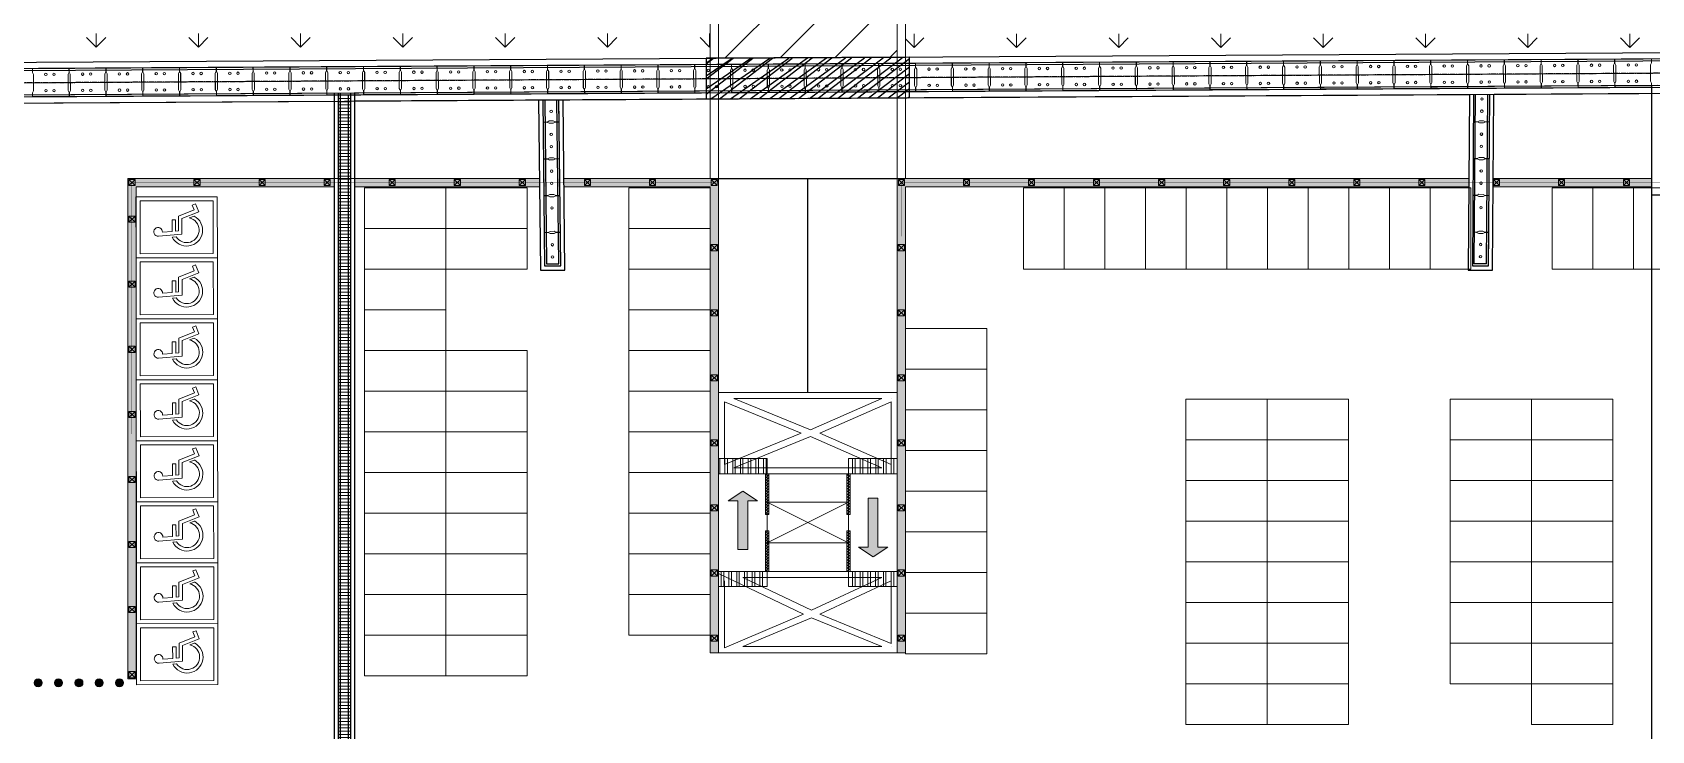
# Model space of a CAD drawing. Header units: millimetres. Extents: x -286774 to 170591, y -126585 to 81607.
# Drawn here: x -30069 to 9750, y 4274 to 21444 of the extents above; entities that cross this region are included whole.
import ezdxf

# ---------------------------------------------------------------- set-up
doc = ezdxf.new("R2010")
doc.units = ezdxf.units.MM
doc.header["$LTSCALE"] = 100
doc.header["$MEASUREMENT"] = 0
doc.linetypes.add('CENTERX2', pattern=[4, 2.5, -0.5, 0.5, -0.5])
doc.linetypes.add('DASHED', pattern=[19.05, 12.7, -6.35])
for name, color, linetype, lineweight in [('1.Fence Wall', 2, 'Continuous', 15), ('3.Curb', 6, 'Continuous', 15), ('4', 4, 'DASHED', 13), ('ARC-PARKING', 2, 'Continuous', 5), ('ARC_HATCH', 8, 'Continuous', 9), ('BOLLARD', 221, 'Continuous', 5), ('Fence', 1, 'Continuous', 9), ('net thay', 7, 'Continuous', 9), ('TAN CANG-profile- REVISE1$0$8', 17, 'Continuous', 0), ('trench cover', 74, 'Continuous', 0), ('UPVC D90', 6, 'Continuous', 30), ('X-FENCE_Suoi Tien Substation_Fence at yards_Elevation$0$$1$XBASE SUOI TIEN$0$A-Hatch', 8, 'Continuous', 5)]:
    doc.layers.add(name, color=color, linetype=linetype, lineweight=lineweight)
doc.layers.add('ARC-PAKING-AR', color=9, linetype='Continuous', lineweight=0, true_color=0x808080)
for name, color, linetype in [('detail', 7, 'Continuous'), ('L1-DRAINAGE-LONG_DITCH', 6, 'Continuous'), ('L1-DRAINAGE-TRANS_PIPE', 230, 'CENTERX2')]:
    doc.layers.add(name, color=color, linetype=linetype)
pattern_1 = [(45, (14.01851, 100.79559), (-0.03367596, 0.03367596), [])]
pattern_2 = [(45, (14.01851, 99.99527), (-0.03367596, 0.03367596), [])]
pattern_3 = [(4e-10, (-28297.21, 2.145), (39.6875, 79.375), [0, -79.375])]

# ---------------------------------------------------------------- blocks, each defined once
blk = doc.blocks.new('c1')
at = {"layer": 'trench cover'}
blk.add_lwpolyline([(875, 345), (875, 250), (850, 200), (850, -200), (875, -250), (875, -345), (-25, -345), (-25, -250), (0, -200), (0, 200), (-25, 250), (-25, 345)], close=True, dxfattribs=at)
for centre in [(304, 200), (504, 200), (304, -200), (504, -200)]:
    blk.add_circle(centre, 30, dxfattribs=at)
blk = doc.blocks.new('*U28')
at = {"layer": 'trench cover', "xscale": 0.001, "yscale": 0.001, "zscale": 0.001}
blk.add_blockref('c1', (-0.425, 0), dxfattribs=at)
blk = doc.blocks.new('*U29')
at = {"layer": 'trench cover'}
for p in [(51.585, 0), (52.49, 0), (53.395, 0), (54.3, 0), (55.205, 0), (56.11, 0), (57.015, 0), (57.92, 0), (58.825, 0), (59.73, 0), (60.635, 0), (61.54, 0), (62.445, 0), (63.35, 0), (64.255, 0), (65.16, 0), (66.065, 0), (66.97, 0), (67.875, 0), (68.78, 0), (69.685, 0), (70.59, 0), (71.495, 0), (72.4, 0), (73.305, 0), (74.21, 0), (75.115, 0), (76.02, 0), (76.925, 0), (77.83, 0), (78.735, 0), (79.64, 0), (80.545, 0), (81.45, 0), (82.355, 0), (83.26, 0), (84.165, 0), (85.07, 0), (85.975, 0), (86.88, 0), (87.785, 0), (88.69, 0), (89.595, 0), (90.5, 0)]:
    blk.add_blockref('*U28', p, dxfattribs=at)
blk = doc.blocks.new('ttc')
at = {"layer": '4', "ltscale": 0.8, "flags": 128}
blk.add_lwpolyline([(50.429, 11.716), (50.133, 11.673)], dxfattribs=at)
at = {"layer": 'L1-DRAINAGE-LONG_DITCH', "ltscale": 0.8, "flags": 128}
for points in [[(-14.775, 3.366), (135.514, 24.94)], [(-14.605, 3.239), (135.387, 24.771)], [(-11.113, -15.713), (-12.346, -6.258), (-12.815, -4.308), (-13.813, 2.645), (135.486, 24.078)], [(-10.964, -15.694), (-12.198, -6.23), (-12.667, -4.279), (-13.643, 2.518), (135.656, 23.951)], [(49.984, 11.652), (50.598, 7.514), (51.193, 7.596), (50.578, 11.737)], [(50.083, 11.667), (50.682, 7.627), (51.079, 7.681), (50.479, 11.723)]]:
    blk.add_lwpolyline(points, dxfattribs=at)
at = {"layer": 'L1-DRAINAGE-LONG_DITCH', "ltscale": 0.3}
for points in [[(-14.549, 3.196), (135.344, 24.714)], [(-13.869, 2.688), (135.429, 24.12)], [(50.133, 11.673), (50.725, 7.684), (51.023, 7.723), (50.429, 11.716)], [(73.626, 10.831), (73.329, 10.792)]]:
    blk.add_lwpolyline(points, dxfattribs=at)
at = {"layer": 'L1-DRAINAGE-LONG_DITCH', "ltscale": 0.8, "elevation": 0.006, "flags": 128}
for points in [[(72.645, 14.905), (73.201, 10.622), (73.796, 10.704), (73.239, 14.99)], [(72.744, 14.918), (73.288, 10.735), (73.684, 10.79), (73.14, 14.977)]]:
    blk.add_lwpolyline(points, dxfattribs=at)
at = {"layer": 'L1-DRAINAGE-LONG_DITCH', "ltscale": 0.3, "elevation": 0.006}
for points in [[(73.329, 10.792), (72.793, 14.926)], [(73.626, 10.831), (73.09, 14.969)]]:
    blk.add_lwpolyline(points, dxfattribs=at)
at = {"layer": 'L1-DRAINAGE-TRANS_PIPE', "ltscale": 0.5, "flags": 128}
blk.add_lwpolyline([(-14.209, 2.942), (135.387, 24.417)], dxfattribs=at)
at = {"layer": 'trench cover', "elevation": 0.006}
blk.add_lwpolyline([(72.749, 14.92), (72.835, 14.254), (72.93, 14.267), (72.976, 14.298), (73.075, 14.311), (73.128, 14.292), (73.222, 14.305), (73.135, 14.975)], dxfattribs=at)
for points in [[(73.223, 14.3), (73.128, 14.287), (73.082, 14.256), (72.983, 14.243), (72.93, 14.262), (72.836, 14.249), (72.952, 13.357), (73.046, 13.369), (73.092, 13.4), (73.192, 13.413), (73.244, 13.395), (73.339, 13.407)], [(73.339, 13.402), (73.245, 13.39), (73.199, 13.359), (73.1, 13.346), (73.047, 13.364), (72.953, 13.352), (73.069, 12.459), (73.163, 12.472), (73.209, 12.503), (73.308, 12.516), (73.361, 12.497), (73.455, 12.51)], [(73.456, 12.505), (73.362, 12.492), (73.315, 12.461), (73.216, 12.448), (73.163, 12.467), (73.069, 12.454), (73.185, 11.562), (73.279, 11.574), (73.326, 11.605), (73.425, 11.618), (73.478, 11.6), (73.572, 11.612)], [(73.291, 10.749), (73.678, 10.796), (73.573, 11.607), (73.478, 11.595), (73.432, 11.564), (73.333, 11.551), (73.28, 11.569), (73.186, 11.557)]]:
    blk.add_lwpolyline(points, close=True, dxfattribs=at)
at = {"layer": 'trench cover'}
blk.add_lwpolyline([(50.088, 11.667), (50.168, 11.128), (50.262, 11.142), (50.308, 11.174), (50.407, 11.188), (50.46, 11.171), (50.554, 11.185), (50.474, 11.722)], dxfattribs=at)
for points in [[(50.554, 11.18), (50.46, 11.166), (50.415, 11.134), (50.316, 11.119), (50.263, 11.137), (50.169, 11.123), (50.301, 10.233), (50.395, 10.247), (50.441, 10.279), (50.539, 10.293), (50.593, 10.276), (50.687, 10.29)], [(50.687, 10.285), (50.593, 10.271), (50.548, 10.239), (50.449, 10.224), (50.395, 10.242), (50.302, 10.228), (50.434, 9.337), (50.528, 9.351), (50.573, 9.383), (50.672, 9.398), (50.725, 9.381), (50.819, 9.395)], [(50.82, 9.39), (50.726, 9.376), (50.68, 9.344), (50.581, 9.329), (50.528, 9.346), (50.434, 9.332), (50.566, 8.442), (50.66, 8.456), (50.706, 8.488), (50.805, 8.503), (50.858, 8.486), (50.952, 8.499)], [(50.687, 7.632), (51.073, 7.685), (50.953, 8.495), (50.859, 8.481), (50.813, 8.448), (50.714, 8.434), (50.661, 8.451), (50.567, 8.437)]]:
    blk.add_lwpolyline(points, close=True, dxfattribs=at)
for centre in [(72.961, 14.835, 0.006), (73, 14.538, 0.006), (73.068, 13.977, 0.006), (73.107, 13.679, 0.006), (73.185, 13.08, 0.006), (73.223, 12.782, 0.006), (73.301, 12.182, 0.006), (50.328, 11.414), (73.418, 11.285, 0.006), (50.406, 10.855), (73.456, 10.987, 0.006), (50.45, 10.558), (50.538, 9.96), (50.582, 9.663), (50.671, 9.064), (50.804, 8.169), (50.848, 7.872)]:
    blk.add_circle(centre, 0.03, dxfattribs=at)
at = {"layer": 'trench cover', "rotation": 8.169265610718904}
blk.add_blockref('*U29', (-13.021, 3.113), dxfattribs=at)
blk = doc.blocks.new('packing-ar')
at = {"layer": 'ARC-PAKING-AR'}
for points in [[(46.849, 32.7), (46.849, 31.7), (48.849, 31.7), (48.849, 32.7)], [(48.849, 32.7), (48.849, 31.7), (50.849, 31.7), (50.849, 32.7)], [(53.35, 32.7), (53.35, 31.7), (55.35, 31.7), (55.35, 32.7)], [(63.057, 30.7), (64.057, 30.7), (64.057, 32.7), (63.057, 32.7)], [(64.057, 30.7), (65.057, 30.7), (65.057, 32.7), (64.057, 32.7)], [(65.057, 30.7), (66.057, 30.7), (66.057, 32.7), (65.057, 32.7)], [(66.057, 30.7), (67.057, 30.7), (67.057, 32.7), (66.057, 32.7)], [(67.057, 30.7), (68.057, 30.7), (68.057, 32.7), (67.057, 32.7)], [(68.057, 30.7), (69.057, 30.7), (69.057, 32.7), (68.057, 32.7)], [(69.057, 30.7), (70.057, 30.7), (70.057, 32.7), (69.057, 32.7)], [(70.057, 30.7), (71.057, 30.7), (71.057, 32.7), (70.057, 32.7)], [(71.057, 30.7), (72.057, 30.7), (72.057, 32.7), (71.057, 32.7)], [(72.057, 30.7), (73.057, 30.7), (73.057, 32.7), (72.057, 32.7)], [(73.057, 30.7), (74.057, 30.7), (74.057, 32.7), (73.057, 32.7)], [(76.057, 30.7), (77.057, 30.7), (77.057, 32.7), (76.057, 32.7)], [(77.057, 30.7), (78.057, 30.7), (78.057, 32.7), (77.057, 32.7)], [(78.057, 30.7), (79.057, 30.7), (79.057, 32.7), (78.057, 32.7)], [(46.85, 31.7), (46.85, 30.7), (48.85, 30.7), (48.85, 31.7)], [(48.85, 31.7), (48.85, 30.7), (50.85, 30.7), (50.85, 31.7)], [(53.35, 31.7), (53.35, 30.7), (55.35, 30.7), (55.35, 31.7)], [(46.85, 30.7), (46.85, 29.7), (48.85, 29.7), (48.85, 30.7)], [(53.35, 30.7), (53.35, 29.7), (55.35, 29.7), (55.35, 30.7)], [(46.85, 29.7), (46.85, 28.7), (48.85, 28.7), (48.85, 29.7)], [(53.35, 29.7), (53.35, 28.7), (55.35, 28.7), (55.35, 29.7)], [(62.15, 29.24), (62.15, 28.24), (60.15, 28.24), (60.15, 29.24)], [(46.85, 28.7), (46.85, 27.7), (48.85, 27.7), (48.85, 28.7)], [(48.85, 28.7), (48.85, 27.7), (50.85, 27.7), (50.85, 28.7)], [(53.35, 28.7), (53.35, 27.7), (55.35, 27.7), (55.35, 28.7)], [(62.15, 28.24), (62.15, 27.24), (60.15, 27.24), (60.15, 28.24)], [(46.85, 27.7), (46.85, 26.7), (48.85, 26.7), (48.85, 27.7)], [(48.85, 27.7), (48.85, 26.7), (50.85, 26.7), (50.85, 27.7)], [(53.35, 27.7), (53.35, 26.7), (55.35, 26.7), (55.35, 27.7)], [(69.045, 27.502), (69.045, 26.502), (67.045, 26.502), (67.045, 27.502)], [(69.045, 27.502), (69.045, 26.502), (71.045, 26.502), (71.045, 27.502)], [(75.545, 27.502), (75.545, 26.502), (73.545, 26.502), (73.545, 27.502)], [(75.545, 27.502), (75.545, 26.502), (77.545, 26.502), (77.545, 27.502)], [(62.15, 27.24), (62.15, 26.24), (60.15, 26.24), (60.15, 27.24)], [(46.85, 26.7), (46.85, 25.7), (48.85, 25.7), (48.85, 26.7)], [(48.85, 26.7), (48.85, 25.7), (50.85, 25.7), (50.85, 26.7)], [(53.35, 26.7), (53.35, 25.7), (55.35, 25.7), (55.35, 26.7)], [(69.045, 26.502), (69.045, 25.502), (67.045, 25.502), (67.045, 26.502)], [(69.045, 26.502), (69.045, 25.502), (71.045, 25.502), (71.045, 26.502)], [(75.545, 26.502), (75.545, 25.502), (73.545, 25.502), (73.545, 26.502)], [(75.545, 26.502), (75.545, 25.502), (77.545, 25.502), (77.545, 26.502)], [(62.15, 26.24), (62.15, 25.24), (60.15, 25.24), (60.15, 26.24)], [(46.85, 25.7), (46.85, 24.7), (48.85, 24.7), (48.85, 25.7)], [(48.85, 25.7), (48.85, 24.7), (50.85, 24.7), (50.85, 25.7)], [(53.35, 25.7), (53.35, 24.7), (55.35, 24.7), (55.35, 25.7)], [(69.045, 25.502), (69.045, 24.502), (67.045, 24.502), (67.045, 25.502)], [(69.045, 25.502), (69.045, 24.502), (71.045, 24.502), (71.045, 25.502)], [(75.545, 25.502), (75.545, 24.502), (73.545, 24.502), (73.545, 25.502)], [(75.545, 25.502), (75.545, 24.502), (77.545, 24.502), (77.545, 25.502)], [(62.15, 25.24), (62.15, 24.24), (60.15, 24.24), (60.15, 25.24)], [(46.85, 24.7), (46.85, 23.7), (48.85, 23.7), (48.85, 24.7)], [(48.85, 24.7), (48.85, 23.7), (50.85, 23.7), (50.85, 24.7)], [(53.35, 24.7), (53.35, 23.7), (55.35, 23.7), (55.35, 24.7)], [(69.045, 24.502), (69.045, 23.502), (67.045, 23.502), (67.045, 24.502)], [(69.045, 24.502), (69.045, 23.502), (71.045, 23.502), (71.045, 24.502)], [(75.545, 24.502), (75.545, 23.502), (73.545, 23.502), (73.545, 24.502)], [(75.545, 24.502), (75.545, 23.502), (77.545, 23.502), (77.545, 24.502)], [(62.15, 24.24), (62.15, 23.24), (60.15, 23.24), (60.15, 24.24)], [(46.85, 23.7), (46.85, 22.7), (48.85, 22.7), (48.85, 23.7)], [(48.85, 23.7), (48.85, 22.7), (50.85, 22.7), (50.85, 23.7)], [(53.35, 23.7), (53.35, 22.7), (55.35, 22.7), (55.35, 23.7)], [(69.045, 23.502), (69.045, 22.502), (67.045, 22.502), (67.045, 23.502)], [(69.045, 23.502), (69.045, 22.502), (71.045, 22.502), (71.045, 23.502)], [(75.545, 23.502), (75.545, 22.502), (73.545, 22.502), (73.545, 23.502)], [(75.545, 23.502), (75.545, 22.502), (77.545, 22.502), (77.545, 23.502)], [(62.15, 23.24), (62.15, 22.24), (60.15, 22.24), (60.15, 23.24)], [(46.85, 22.7), (46.85, 21.7), (48.85, 21.7), (48.85, 22.7)], [(48.85, 22.7), (48.85, 21.7), (50.85, 21.7), (50.85, 22.7)], [(53.35, 22.7), (53.35, 21.7), (55.35, 21.7), (55.35, 22.7)], [(69.045, 22.502), (69.045, 21.502), (67.045, 21.502), (67.045, 22.502)], [(69.045, 22.502), (69.045, 21.502), (71.045, 21.502), (71.045, 22.502)], [(75.545, 22.502), (75.545, 21.502), (73.545, 21.502), (73.545, 22.502)], [(75.545, 22.502), (75.545, 21.502), (77.545, 21.502), (77.545, 22.502)], [(62.15, 22.24), (62.15, 21.24), (60.15, 21.24), (60.15, 22.24)], [(46.85, 21.7), (46.85, 20.7), (48.85, 20.7), (48.85, 21.7)], [(48.85, 21.7), (48.85, 20.7), (50.85, 20.7), (50.85, 21.7)], [(69.045, 21.502), (69.045, 20.502), (67.045, 20.502), (67.045, 21.502)], [(69.045, 21.502), (69.045, 20.502), (71.045, 20.502), (71.045, 21.502)], [(75.545, 21.502), (75.545, 20.502), (73.545, 20.502), (73.545, 21.502)], [(75.545, 21.502), (75.545, 20.502), (77.545, 20.502), (77.545, 21.502)], [(69.045, 20.502), (69.045, 19.502), (67.045, 19.502), (67.045, 20.502)], [(69.045, 20.502), (69.045, 19.502), (71.045, 19.502), (71.045, 20.502)], [(75.545, 20.502), (75.545, 19.502), (77.545, 19.502), (77.545, 20.502)]]:
    blk.add_lwpolyline(points, close=True, dxfattribs=at)
blk = doc.blocks.new('rrrrrrrrrrr')
at = {"layer": 'ARC-PAKING-AR'}
for p, q in [((-61.297, 1.664), (-61.347, 2.241)), ((-61.254, 2.145), (-61.233, 1.905)), ((-61.365, 1.808), (-61.373, 1.9)), ((-60.912, 1.664), (-61.297, 1.664)), ((-60.949, 1.905), (-61.233, 1.905)), ((-61.226, 1.82), (-61.219, 1.748)), ((-60.949, 1.82), (-61.226, 1.82)), ((-60.854, 1.748), (-61.219, 1.748)), ((-60.949, 1.82), (-60.949, 1.905)), ((-60.748, 1.251), (-60.912, 1.664)), ((-60.7, 1.361), (-60.854, 1.748)), ((-60.854, 1.366), (-60.9, 1.482)), ((-60.552, 1.329), (-60.748, 1.251)), ((-60.583, 1.408), (-60.7, 1.361)), ((-60.552, 1.329), (-60.583, 1.408))]:
    blk.add_line(p, q, dxfattribs=at)
for points in [[(-61.879, 2.794), (-61.879, 0.794), (-60.379, 0.794), (-60.379, 2.794)], [(-61.779, 2.694), (-61.779, 0.894), (-60.479, 0.894), (-60.479, 2.694)]]:
    blk.add_lwpolyline(points, close=True, dxfattribs=at)
for centre, radius, start, end in [((-61.241, 2.251), 0.106, 263.0201, 184.9956), ((-61.2, 1.549), 0.392, 116.1872, 332.1153), ((-61.2, 1.549), 0.307, 122.4297, 347.4422)]:
    blk.add_arc(centre, radius, start, end, dxfattribs=at)
blk = doc.blocks.new('ARR1')
at = {"layer": 'ARC-PAKING-AR'}
h = blk.add_hatch(color=256, dxfattribs=at)
h.dxf.hatch_style = 1
h.paths.add_polyline_path([(-6, 0.5), (-1, 0.5), (-1, 1.5), (0, 0), (-1, -1.5), (-1, -0.5), (-6, -0.5)])
at = {"layer": 'ARC-PAKING-AR', "flags": 128}
blk.add_lwpolyline([(-6, 0.5), (-1, 0.5), (-1, 1.5), (0, 0), (-1, -1.5), (-1, -0.5), (-6, -0.5), (-6, 0.5)], dxfattribs=at)
blk = doc.blocks.new('SB3')
at = {"layer": 'ARC-PARKING'}
h = blk.add_hatch(dxfattribs=at)
h.set_pattern_fill('ANSI32', color=256, scale=0.02, angle=283.8597)
h.set_pattern_definition([(360, (-7.44118, 8.84739), (-1e-17, 0.1905), []), (360, (-7.37768, 8.78389), (-1e-17, 0.1905), [])])
h.paths.add_polyline_path([(-1.575, 1.843), (-1.575, 0.643), (-1.2, 0.643), (-1.2, 1.843)])
h = blk.add_hatch(dxfattribs=at)
h.set_pattern_fill('ANSI32', color=256, scale=0.02, angle=283.8597)
h.set_pattern_definition([(360, (-4.66718, 8.74783), (-1e-17, 0.1905), []), (360, (-4.60368, 8.68433), (-1e-17, 0.1905), [])])
h.paths.add_polyline_path([(1.199, 1.843), (1.199, 0.641), (1.574, 0.641), (1.574, 1.843)])
h = blk.add_hatch(dxfattribs=at)
h.set_pattern_fill('ANGLE', color=256, angle=-31.1403)
h.set_pattern_definition([(2e-11, (-12.0635, 19.675), (2e-15, 6.985), [5.08, -1.905]), (90, (-12.0635, 19.675), (-6.985, 1e-15), [5.08, -1.905])])
h.paths.add_polyline_path([(-1.2, 0.683), (-1.2, 0.603), (-0.2, 0.603), (-0.2, 0.683)])
h = blk.add_hatch(dxfattribs=at)
h.set_pattern_fill('ANSI31', color=256, scale=0.015, angle=-31.1403)
h.set_pattern_definition(pattern_1)
h.paths.add_polyline_path([(-1.2, 0.683), (-1.2, 0.603), (-0.2, 0.603), (-0.2, 0.683)])
h = blk.add_hatch(dxfattribs=at)
h.set_pattern_fill('ANGLE', color=256, angle=-31.1403)
h.set_pattern_definition([(2e-11, (-6.4505, 19.7175), (2e-15, 6.985), [5.08, -1.905]), (90, (-6.4505, 19.7175), (-6.985, 1e-15), [5.08, -1.905])])
h.paths.add_polyline_path([(0.2, 0.683), (0.2, 0.603), (1.199, 0.603), (1.199, 0.683)])
h = blk.add_hatch(dxfattribs=at)
h.set_pattern_fill('ANSI31', color=256, scale=0.015, angle=-31.1403)
h.set_pattern_definition(pattern_1)
h.paths.add_polyline_path([(0.2, 0.683), (0.2, 0.603), (1.199, 0.603), (1.199, 0.683)])
h = blk.add_hatch(dxfattribs=at)
h.set_pattern_fill('ANSI32', color=256, scale=0.02, angle=283.8597)
h.set_pattern_definition([(360, (-7.4411, 7.80718), (-1e-17, 0.1905), []), (360, (-7.3776, 7.74368), (-1e-17, 0.1905), [])])
h.paths.add_polyline_path([(-1.575, -2.558), (-1.575, -1.358), (-1.2, -1.358), (-1.2, -2.558)])
h = blk.add_hatch(dxfattribs=at)
h.set_pattern_fill('ANGLE', color=256, angle=-31.1403)
h.set_pattern_definition([(2e-11, (-12.0635, 18.475), (2e-15, 6.985), [5.08, -1.905]), (90, (-12.0635, 18.475), (-6.985, 1e-15), [5.08, -1.905])])
h.paths.add_polyline_path([(-1.2, -1.318), (-1.2, -1.398), (-0.2, -1.398), (-0.2, -1.318)])
h = blk.add_hatch(dxfattribs=at)
h.set_pattern_fill('ANSI31', color=256, scale=0.015, angle=-31.1403)
h.set_pattern_definition(pattern_2)
h.paths.add_polyline_path([(-1.2, -1.318), (-1.2, -1.398), (-0.2, -1.398), (-0.2, -1.318)])
h = blk.add_hatch(dxfattribs=at)
h.set_pattern_fill('ANGLE', color=256, angle=-31.1403)
h.set_pattern_definition([(2e-11, (-6.4505, 17.717), (2e-15, 6.985), [5.08, -1.905]), (90, (-6.4505, 17.717), (-6.985, 1e-15), [5.08, -1.905])])
h.paths.add_polyline_path([(0.2, -1.318), (0.2, -1.398), (1.2, -1.398), (1.2, -1.318)])
h = blk.add_hatch(dxfattribs=at)
h.set_pattern_fill('ANSI31', color=256, scale=0.015, angle=-31.1403)
h.set_pattern_definition(pattern_2)
h.paths.add_polyline_path([(0.2, -1.318), (0.2, -1.398), (1.2, -1.398), (1.2, -1.318)])
h = blk.add_hatch(dxfattribs=at)
h.set_pattern_fill('ANSI32', color=256, scale=0.02, angle=283.8597)
h.set_pattern_definition([(360, (-4.6661, 7.80748), (-1e-17, 0.1905), []), (360, (-4.6026, 7.74398), (-1e-17, 0.1905), [])])
h.paths.add_polyline_path([(1.2, -2.557), (1.2, -1.358), (1.575, -1.358), (1.575, -2.557)])
for p, q in [((-2.2, -0.191), (-2.972, 1.693)), ((-1.431, 1.693), (-2.2, -0.191)), ((1.249, 1.843), (2.249, -0.254)), ((-2.279, -0.42), (-3.051, 1.464)), ((-1.351, 1.464), (-2.121, -0.42)), ((-2.279, -0.42), (-3.05, -2.179)), ((-2.2, -0.649), (-2.971, -2.408)), ((-1.429, -2.408), (-2.2, -0.649)), ((-1.35, -2.179), (-2.121, -0.42)), ((2.344, -0.451), (3.05, -2.179))]:
    blk.add_line(p, q, dxfattribs=at)
at = {"layer": 'ARC-PARKING', "flags": 128}
for points in [[(-3.201, 1.843), (-1.201, 1.843), (-1.2, -2.558), (-3.2, -2.558)], [(3.199, 1.843), (1.199, 1.843), (1.199, -2.558), (3.199, -2.558)], [(-3.05, -2.408), (-3.05, -2.408)], [(3.05, -2.408), (3.05, -2.408)]]:
    blk.add_lwpolyline(points, close=True, dxfattribs=at)
for points in [[(-2.972, 1.693), (-1.431, 1.693)], [(2.249, -0.254), (3.078, 1.693), (1.428, 1.693)], [(-3.05, -2.179), (-3.051, 1.464)], [(-1.351, 1.464), (-1.35, -2.179)], [(2.155, -0.451), (1.349, 1.237), (1.349, -2.179)], [(3.049, -2.179), (3.049, 1.237), (2.343, -0.451)], [(-0.5, 0.643), (0.5, -1.358)], [(0.5, 0.643), (-0.5, -1.358)], [(1.35, -2.179), (2.156, -0.451)], [(2.25, -0.649), (1.429, -2.408)], [(2.971, -2.408), (2.25, -0.649)], [(-1.429, -2.408), (-2.971, -2.408)], [(1.429, -2.408), (2.971, -2.408)]]:
    blk.add_lwpolyline(points, dxfattribs=at)
at = {"layer": 'ARC-PARKING'}
for points in [[(-1.575, 1.843), (-1.575, 0.643), (-1.2, 0.643), (-1.2, 1.843)], [(-1.2, 0.643), (1.199, 0.643), (1.199, 1.843), (-1.2, 1.843)], [(1.199, 1.843), (1.199, 0.643), (1.574, 0.643), (1.574, 1.843)], [(-1.2, 0.683), (-1.2, 0.603), (-0.2, 0.603), (-0.2, 0.683)], [(-1.2, -1.358), (1.199, -1.358), (1.199, 0.643), (-1.2, 0.643)], [(0.5, -1.358), (0.5, 0.643), (-0.5, 0.643), (-0.5, -1.358)], [(0.2, 0.683), (0.2, 0.603), (1.199, 0.603), (1.199, 0.683)], [(-1.575, -2.558), (-1.575, -1.358), (-1.2, -1.358), (-1.2, -2.558)], [(-1.2, -1.318), (-1.2, -1.398), (-0.2, -1.398), (-0.2, -1.318)], [(-1.2, -2.558), (1.2, -2.558), (1.2, -1.358), (-1.2, -1.358)], [(0.2, -1.318), (0.2, -1.398), (1.2, -1.398), (1.2, -1.318)], [(1.2, -2.557), (1.2, -1.358), (1.575, -1.358), (1.575, -2.557)]]:
    blk.add_lwpolyline(points, close=True, dxfattribs=at)
for p, xscale, yscale, zscale, rotation in [((-0.777, 1.24), -0.24, 0.24, 0.24, 359.9999828893463), ((0.84, -1.961), -0.2400000000000003, 0.2400000000000003, 0.2400000000000002, 179.9999828851076)]:
    blk.add_blockref('ARR1', p, dxfattribs=dict(at, xscale=xscale, yscale=yscale, zscale=zscale, rotation=rotation))
blk = doc.blocks.new('bollard H')
at = {"layer": 'BOLLARD'}
h = blk.add_hatch(color=256, dxfattribs=at)
h.dxf.hatch_style = 1
h.set_gradient(color1=(128, 128, 128), tint=1, name='SPHERICAL')
edge = h.paths.add_edge_path()
edge.add_arc((0, 0), 0.1, -7.8306, 352.1694)
blk.add_circle((0, 0), 0.1, dxfattribs=at)
blk = doc.blocks.new('*U78')
at = {"layer": 'BOLLARD', "xscale": 1000, "yscale": 1000, "zscale": 1000, "rotation": 7.830578339736208}
blk.add_blockref('bollard H', (0, 0), dxfattribs=at)
blk = doc.blocks.new('*U79')
at = {"layer": 'BOLLARD'}
for p in [(-272, 1981), (-204, 1486), (-136, 991), (-68, 495), (0, 0)]:
    blk.add_blockref('*U78', p, dxfattribs=at)
blk = doc.blocks.new('TRU D60')
at = {"layer": 'Fence'}
for p, q in [((-99532, -940350), (-99382, -940200)), ((-99532, -940200), (-99382, -940350))]:
    blk.add_line(p, q, dxfattribs=at)
blk.add_lwpolyline([(-99532, -940350), (-99382, -940350), (-99382, -940200), (-99532, -940200)], close=True, dxfattribs=at)
blk = doc.blocks.new('*U72')
at = {"layer": 'UPVC D90', "rotation": 7.780999999999881}
blk.add_blockref('TRU D60', (-28760, 945083), dxfattribs=at)
blk = doc.blocks.new('*U73')
at = {"layer": 'net thay'}
blk.add_blockref('*U72', (0, 0), dxfattribs=at)
blk = doc.blocks.new('*U99')
at = {"layer": 'UPVC D90'}
blk.add_blockref('TRU D60', (99457, 940275), dxfattribs=at)
blk = doc.blocks.new('*U100')
at = {"layer": 'detail'}
for p in [(0, 0), (1600, 0), (3200, 0), (4800, 0), (6400, 0), (8000, 0), (9600, 0), (11200, 0), (12800, 0)]:
    blk.add_blockref('*U99', p, dxfattribs=at)
blk = doc.blocks.new('*U101')
at = {"layer": 'UPVC D90'}
blk.add_blockref('TRU D60', (99457, 940275), dxfattribs=at)
blk = doc.blocks.new('*U102')
at = {"layer": 'detail'}
for p in [(0, 0), (0, -1600), (0, -3200), (0, -4800), (0, -6400), (0, -8000), (0, -9600)]:
    blk.add_blockref('*U101', p, dxfattribs=at)
blk = doc.blocks.new('*U103')
at = {"layer": 'UPVC D90'}
blk.add_blockref('TRU D60', (99457, 940275), dxfattribs=at)
blk = doc.blocks.new('*U83')
at = {"layer": 'detail'}
for p in [(0, 0), (1600, 0), (3200, 0), (4800, 0), (6400, 0), (8000, 0), (9600, 0), (11200, 0), (12800, 0)]:
    blk.add_blockref('*U103', p, dxfattribs=at)
blk = doc.blocks.new('*U105')
at = {"layer": 'UPVC D90'}
blk.add_blockref('TRU D60', (99457, 940275), dxfattribs=at)
blk = doc.blocks.new('*U106')
at = {"layer": 'detail'}
for p in [(0, 0), (1600, 0), (3200, 0), (4800, 0), (6400, 0), (8000, 0), (9600, 0), (11200, 0), (12800, 0), (14400, 0), (16000, 0), (17600, 0), (19200, 0), (20800, 0), (22400, 0), (24000, 0)]:
    blk.add_blockref('*U105', p, dxfattribs=at)
blk = doc.blocks.new('*U62')
at = {"layer": 'UPVC D90'}
blk.add_blockref('TRU D60', (99457, 940275), dxfattribs=at)
blk = doc.blocks.new('*U63')
at = {"layer": 'detail'}
for p in [(0, 0), (0, -1600), (0, -3200), (0, -4800), (0, -6400), (0, -8000), (0, -9600)]:
    blk.add_blockref('*U62', p, dxfattribs=at)
blk = doc.blocks.new('*U68')
at = {"layer": 'UPVC D90'}
blk.add_blockref('TRU D60', (99457, 940275), dxfattribs=at)
blk = doc.blocks.new('*U69')
at = {"layer": 'detail'}
for p in [(0, 0), (0, -1600), (0, -3200), (0, -4800), (0, -6400), (0, -8000), (0, -9600), (0, -11200)]:
    blk.add_blockref('*U68', p, dxfattribs=at)

msp = doc.modelspace()

# ---------------------------------------------------------------- hatches: boundary and pattern name
h = msp.add_hatch()
h.set_pattern_fill('ANSI32', color=256, scale=30, angle=-7.8306)
h.set_pattern_definition([(37.16942166, (-763304724.74, -1100613175.38), (-172.64269952, 227.70059465), []), (37.16942166, (-763304591.3, -1100613193.73), (-172.64269952, 227.70059465), [])])
h.paths.add_polyline_path([(-13497, 20807), (-13497, 19807), (-8500, 19837), (-8499, 20823)])
at = {"layer": 'ARC_HATCH'}
h = msp.add_hatch(dxfattribs=at)
h.set_pattern_fill('ANSI31', color=256, scale=300, angle=-7.8306, style=0)
h.set_pattern_definition([(45, (-67326.1, -76581.45), (-673.519, 673.519), [])])
edge = h.paths.add_edge_path()
edge.add_line((-17952, 45491), (-3470, 44570))
edge.add_arc((-3800, 39581), 5000, 86.2115, 152.0566)
edge.add_line((-8217, 41924), (-8800, 39361))
edge.add_line((-8800, 39361), (-8800, 20836))
edge.add_line((-8800, 20836), (-13200, 20810))
edge.add_line((-13200, 20810), (-13200, 39397))
edge.add_line((-13200, 39397), (-13467, 42110))
edge.add_arc((-18200, 40497), 5000, 18.8142, 87.1559)
h = msp.add_hatch(dxfattribs=at)
h.set_pattern_fill('ANSI31', color=256, scale=25, angle=127.1694)
h.set_pattern_definition([(180, (-60664.37, -185.22), (6e-10, -79.375), [])])
h.paths.add_polyline_path([(-22250, -20245), (-22250, 19916), (-22550, 19916), (-22550, -20246)])
h = msp.add_hatch(dxfattribs=at)
h.set_pattern_fill('DOTS', color=256, scale=50, angle=-7.8306)
h.set_pattern_definition(pattern_3)
h.paths.add_polyline_path([(-17097, 17650), (-17099, 17850), (-17149, 17850), (-17146, 17650)])
h.paths.add_polyline_path([(-16999, 17850), (-16997, 17650), (-13400, 17650), (-13400, 6190), (-13200, 6190), (-13200, 17850)])
h.paths.add_polyline_path([(-17499, 17850), (-17497, 17650), (-17446, 17650), (-17449, 17850)])
h.paths.add_polyline_path([(-22150, 17850), (-22150, 17650), (-17597, 17650), (-17599, 17850)])
h.paths.add_polyline_path([(-22650, 17650), (-22650, 17850), (-27720, 17850), (-27720, 5550), (-27520, 5550), (-27520, 17650)])
h = msp.add_hatch(dxfattribs=at)
h.set_pattern_fill('DOTS', color=256, scale=50, angle=-7.8306)
h.set_pattern_definition(pattern_3)
h.paths.add_polyline_path([(5753, 17850), (5751, 17650), (5756, 17650), (5758, 17850)])
h.paths.add_polyline_path([(5358, 17850), (5356, 17650), (5361, 17650), (5363, 17850)])
h.paths.add_polyline_path([(5256, 17650), (5258, 17850), (-8800, 17850), (-8800, 6190), (-8600, 6190), (-8600, 17650)])
h.paths.add_polyline_path([(30857, 17850), (30856, 17650), (31600, 17650), (31600, 15600), (31800, 15600), (31800, 17850)])
h.paths.add_polyline_path([(9750, 17650), (9750, 17850), (5858, 17850), (5856, 17650)])
h.paths.add_polyline_path([(10250, 17850), (10250, 17650), (30256, 17650), (30257, 17850)])
at = {"layer": 'TAN CANG-profile- REVISE1$0$8'}
h = msp.add_hatch(dxfattribs=at)
h.set_pattern_fill('GRASS', color=256, scale=70, angle=-7.8306)
h.set_pattern_definition([(90, (-806731.9, -571075.6), (-1257.2359, 1257.2359), [333.375, -2181.0967]), (45, (-806731.9, -571075.6), (-1257.236, 1257.236), [333.375, -1444.625]), (135, (-806731.9, -571075.6), (-1257.236, -1257.236), [333.375, -1444.625])])
edge = h.paths.add_edge_path()
edge.add_line((-102319, 36400), (-102319, 21752))
edge.add_line((-102319, 21752), (-92469, 21805))
edge.add_line((-92469, 21805), (-92468, 21744))
edge.add_line((-92468, 21744), (-82929, 21744))
edge.add_line((-82929, 21744), (-82929, 20397))
edge.add_line((-82929, 20397), (-13400, 20808))
edge.add_line((-13400, 20808), (-13400, 39396))
edge.add_line((-13400, 39396), (-47612, 39200))
edge.add_line((-47612, 39200), (-60230, 39873))
edge.add_line((-60230, 39873), (-66427, 40573))
edge.add_line((-66427, 40573), (-72532, 41581))
edge.add_line((-72532, 41581), (-96699, 42495))
edge.add_line((-96699, 42495), (-99731, 42507))
edge.add_arc((-93819, 36400), 8500, 134.0694, 179.999)
h = msp.add_hatch(dxfattribs=at)
h.set_pattern_fill('GRASS', color=256, scale=70, angle=-7.8306)
h.set_pattern_definition([(90, (-806730.6, -593718), (-1257.2359, 1257.2359), [333.375, -2181.0967]), (45, (-806730.6, -593718), (-1257.236, 1257.236), [333.375, -1444.625]), (135, (-806730.6, -593718), (-1257.236, -1257.236), [333.375, -1444.625])])
h.paths.add_polyline_path([(28867, 34379), (22755, 36028), (16552, 37283), (10271, 38194), (3925, 38811), (-8600, 39352), (-8600, 20837), (67069, 21284), (63284, 23152), (58584, 25297), (49362, 29063)])

# ---------------------------------------------------------------- linework, layer by layer
for p, q in [((-13500, 20808), (-13497, 19808)), ((-13400, 20808), (-8600, 20837))]:
    msp.add_line(p, q)
at = {"ltscale": 0.01}
for p, q in [((-13200, 17850), (-8800, 17850)), ((-11000, 12590), (-11000, 17850))]:
    msp.add_line(p, q, dxfattribs=at)
at = {"flags": 128}
for points in [[(-13500, 20808), (-13497, 19808), (-8500, 19840), (-8500, 20837), (-13500, 20808)], [(9750, 17450), (10250, 17450)]]:
    msp.add_lwpolyline(points, dxfattribs=at)
at = {"layer": '1.Fence Wall'}
for points in [[(-27520, 17650), (-27520, 5550), (-27720, 5550), (-27720, 17850), (-17599, 17850)], [(-22650, 17650), (-27520, 17650)], [(-17597, 17650), (-22150, 17650)], [(-16999, 17850), (-13200, 17850), (-13200, 6190), (-13400, 6190), (-13400, 17650), (-16997, 17650)], [(-8800, 17850), (-8800, 6190), (-8600, 6190), (-8600, 17650), (5256, 17650)], [(5258, 17850), (-8800, 17850)], [(5856, 17650), (9750, 17650)], [(9750, 17850), (5858, 17850)]]:
    msp.add_lwpolyline(points, dxfattribs=at)
at = {"layer": '3.Curb', "flags": 128}
for points in [[(-13400, 39396), (-13400, 17850)], [(-13200, 39397), (-13200, 17850)], [(-8800, 39361), (-8800, 17850)], [(-8600, 39352), (-8600, 17850)]]:
    msp.add_lwpolyline(points, dxfattribs=at)
at = {"layer": '4', "ltscale": 0.8, "flags": 128}
msp.add_lwpolyline([(-17170, 19786), (-17470, 19784)], dxfattribs=at)
at = {"layer": 'L1-DRAINAGE-LONG_DITCH', "ltscale": 0.8}
for p, q in [((-22650, 19954), (-22650, -20247)), ((-22550, 19960), (-22550, -20246)), ((-22250, 19956), (-22250, -20245)), ((-22150, 19957), (-22150, -20244)), ((9750, 20145), (9750, -20056))]:
    msp.add_line(p, q, dxfattribs=at)
at = {"layer": 'L1-DRAINAGE-LONG_DITCH', "ltscale": 0.3}
for p, q in [((-22500, 19960), (-22500, -20246)), ((-22300, 19917), (-22300, -20245))]:
    msp.add_line(p, q, dxfattribs=at)
at = {"layer": 'L1-DRAINAGE-LONG_DITCH', "ltscale": 0.8, "flags": 128}
for points in [[(-82904, 20397), (68923, 21295)], [(-82753, 20248), (68774, 21144)], [(-81875, 997), (-81809, 10533), (-82007, 12529), (-82049, 19552), (68778, 20444)], [(-22150, 19757), (68929, 20295)], [(-81725, 996), (-81659, 10540), (-81857, 12536), (-81898, 19403), (-22650, 19754)], [(-17620, 19783), (-17575, 15600), (-16975, 15600), (-17020, 19787)], [(-17520, 19784), (-17476, 15700), (-17076, 15700), (-17120, 19786)]]:
    msp.add_lwpolyline(points, dxfattribs=at)
at = {"layer": 'L1-DRAINAGE-LONG_DITCH', "ltscale": 0.3}
for points in [[(-82702, 20199), (68724, 21094)], [(-82099, 19602), (9900, 20146)], [(-17470, 19784), (-17426, 15751), (-17126, 15749), (-17170, 19786)], [(5690, 15749), (5390, 15751)]]:
    msp.add_lwpolyline(points, dxfattribs=at)
at = {"layer": 'L1-DRAINAGE-LONG_DITCH', "ltscale": 0.8, "elevation": 6, "flags": 128}
for points in [[(5273, 19919), (5241, 15600), (5841, 15600), (5873, 19922)], [(5373, 19918), (5342, 15700), (5742, 15700), (5773, 19923)]]:
    msp.add_lwpolyline(points, dxfattribs=at)
at = {"layer": 'L1-DRAINAGE-LONG_DITCH', "ltscale": 0.3, "elevation": 6}
for points in [[(5390, 15751), (5423, 19920)], [(5690, 15749), (5723, 19921)]]:
    msp.add_lwpolyline(points, dxfattribs=at)
at = {"layer": 'L1-DRAINAGE-TRANS_PIPE', "ltscale": 0.5, "flags": 128}
msp.add_lwpolyline([(-82401, 19900), (68726, 20794)], dxfattribs=at)
at = {"layer": 'trench cover'}
for points in [[(-3829, 20710), (-3829, 20615), (-3853, 20565), (-3851, 20165), (-3826, 20115), (-3825, 20020), (-4725, 20015), (-4726, 20110), (-4701, 20160), (-4703, 20560), (-4729, 20610), (-4729, 20705)], [(-2924, 20715), (-2924, 20620), (-2948, 20570), (-2946, 20170), (-2921, 20120), (-2920, 20025), (-3820, 20020), (-3821, 20115), (-3796, 20165), (-3798, 20565), (-3824, 20615), (-3824, 20710)], [(-2019, 20721), (-2019, 20626), (-2043, 20575), (-2041, 20176), (-2016, 20126), (-2015, 20031), (-2915, 20025), (-2916, 20120), (-2891, 20171), (-2893, 20570), (-2919, 20620), (-2919, 20715)], [(-1114, 20726), (-1114, 20631), (-1138, 20581), (-1136, 20181), (-1111, 20131), (-1110, 20036), (-2010, 20031), (-2011, 20126), (-1986, 20176), (-1988, 20576), (-2014, 20626), (-2014, 20721)], [(-209, 20731), (-209, 20636), (-233, 20586), (-231, 20186), (-206, 20136), (-205, 20041), (-1105, 20036), (-1106, 20131), (-1081, 20181), (-1083, 20581), (-1109, 20631), (-1109, 20726)], [(696, 20737), (696, 20642), (672, 20591), (674, 20192), (699, 20142), (700, 20047), (-200, 20041), (-201, 20136), (-176, 20187), (-178, 20586), (-204, 20636), (-204, 20731)], [(1601, 20742), (1601, 20647), (1577, 20597), (1579, 20197), (1604, 20147), (1605, 20052), (705, 20047), (704, 20142), (729, 20192), (727, 20592), (701, 20642), (701, 20737)], [(2506, 20747), (2506, 20652), (2482, 20602), (2484, 20202), (2509, 20153), (2510, 20058), (1610, 20052), (1609, 20147), (1634, 20197), (1632, 20597), (1606, 20647), (1606, 20742)], [(3411, 20753), (3411, 20658), (3387, 20608), (3389, 20208), (3414, 20158), (3415, 20063), (2515, 20058), (2514, 20153), (2539, 20203), (2537, 20602), (2511, 20652), (2511, 20747)], [(4316, 20758), (4316, 20663), (4292, 20613), (4294, 20213), (4319, 20163), (4320, 20068), (3420, 20063), (3419, 20158), (3444, 20208), (3442, 20608), (3416, 20658), (3416, 20753)], [(5221, 20763), (5221, 20668), (5197, 20618), (5199, 20218), (5224, 20169), (5225, 20074), (4325, 20068), (4324, 20163), (4349, 20213), (4347, 20613), (4321, 20663), (4321, 20758)], [(6126, 20769), (6126, 20674), (6102, 20624), (6104, 20224), (6129, 20174), (6130, 20079), (5230, 20074), (5229, 20169), (5254, 20219), (5252, 20619), (5226, 20668), (5226, 20763)], [(7031, 20774), (7031, 20679), (7007, 20629), (7009, 20229), (7034, 20179), (7035, 20084), (6135, 20079), (6134, 20174), (6159, 20224), (6157, 20624), (6131, 20674), (6131, 20769)], [(7936, 20779), (7936, 20684), (7912, 20634), (7914, 20234), (7939, 20185), (7940, 20090), (7040, 20084), (7039, 20179), (7064, 20229), (7062, 20629), (7036, 20679), (7036, 20774)], [(8841, 20785), (8841, 20690), (8817, 20640), (8819, 20240), (8844, 20190), (8845, 20095), (7945, 20090), (7944, 20185), (7969, 20235), (7967, 20635), (7941, 20684), (7941, 20779)], [(9746, 20790), (9746, 20695), (9722, 20645), (9724, 20245), (9749, 20195), (9750, 20100), (8850, 20095), (8849, 20190), (8874, 20240), (8872, 20640), (8846, 20690), (8846, 20785)], [(-29169, 20560), (-29168, 20465), (-29193, 20415), (-29190, 20015), (-29165, 19965), (-29165, 19870), (-30065, 19865), (-30065, 19960), (-30040, 20010), (-30043, 20410), (-30068, 20460), (-30069, 20555)], [(-28264, 20565), (-28263, 20470), (-28288, 20420), (-28285, 20020), (-28260, 19971), (-28260, 19876), (-29160, 19870), (-29160, 19965), (-29135, 20015), (-29138, 20415), (-29163, 20465), (-29164, 20560)], [(-27359, 20571), (-27358, 20476), (-27383, 20426), (-27380, 20026), (-27355, 19976), (-27355, 19881), (-28255, 19876), (-28255, 19971), (-28230, 20021), (-28233, 20421), (-28258, 20470), (-28259, 20565)], [(-26454, 20576), (-26453, 20481), (-26478, 20431), (-26475, 20031), (-26450, 19981), (-26450, 19886), (-27350, 19881), (-27350, 19976), (-27325, 20026), (-27328, 20426), (-27353, 20476), (-27354, 20571)], [(-25549, 20581), (-25548, 20486), (-25573, 20436), (-25570, 20037), (-25545, 19987), (-25545, 19892), (-26445, 19886), (-26445, 19981), (-26420, 20031), (-26423, 20431), (-26448, 20481), (-26449, 20576)], [(-24644, 20587), (-24643, 20492), (-24668, 20442), (-24665, 20042), (-24640, 19992), (-24640, 19897), (-25540, 19892), (-25540, 19987), (-25515, 20037), (-25518, 20437), (-25543, 20486), (-25544, 20581)], [(-23739, 20592), (-23738, 20497), (-23763, 20447), (-23761, 20047), (-23735, 19997), (-23735, 19902), (-24635, 19897), (-24635, 19992), (-24610, 20042), (-24613, 20442), (-24638, 20492), (-24639, 20587)], [(-22834, 20598), (-22833, 20503), (-22858, 20452), (-22856, 20053), (-22830, 20003), (-22830, 19908), (-23730, 19902), (-23730, 19997), (-23706, 20048), (-23708, 20447), (-23733, 20497), (-23734, 20592)], [(-21929, 20603), (-21928, 20508), (-21953, 20458), (-21951, 20058), (-21925, 20008), (-21925, 19913), (-22825, 19908), (-22825, 20003), (-22801, 20053), (-22803, 20453), (-22828, 20503), (-22829, 20598)], [(-21024, 20608), (-21023, 20513), (-21048, 20463), (-21046, 20063), (-21020, 20013), (-21020, 19918), (-21920, 19913), (-21920, 20008), (-21896, 20058), (-21898, 20458), (-21923, 20508), (-21924, 20603)], [(-20119, 20614), (-20118, 20519), (-20143, 20468), (-20141, 20069), (-20115, 20019), (-20115, 19924), (-21015, 19918), (-21015, 20013), (-20991, 20064), (-20993, 20463), (-21018, 20513), (-21019, 20608)], [(-19214, 20619), (-19213, 20524), (-19238, 20474), (-19236, 20074), (-19210, 20024), (-19210, 19929), (-20110, 19924), (-20110, 20019), (-20086, 20069), (-20088, 20469), (-20113, 20519), (-20114, 20614)], [(-18309, 20624), (-18308, 20529), (-18333, 20479), (-18331, 20079), (-18305, 20029), (-18305, 19934), (-19205, 19929), (-19205, 20024), (-19181, 20074), (-19183, 20474), (-19208, 20524), (-19209, 20619)], [(-17404, 20630), (-17403, 20535), (-17428, 20484), (-17426, 20085), (-17400, 20035), (-17400, 19940), (-18300, 19934), (-18300, 20029), (-18276, 20080), (-18278, 20479), (-18303, 20529), (-18304, 20624)], [(-16499, 20635), (-16498, 20540), (-16523, 20490), (-16521, 20090), (-16495, 20040), (-16495, 19945), (-17395, 19940), (-17395, 20035), (-17371, 20085), (-17373, 20485), (-17398, 20535), (-17399, 20630)], [(-15594, 20640), (-15593, 20545), (-15618, 20495), (-15616, 20095), (-15590, 20046), (-15590, 19951), (-16490, 19945), (-16490, 20040), (-16466, 20090), (-16468, 20490), (-16493, 20540), (-16494, 20635)], [(-14689, 20646), (-14688, 20551), (-14713, 20501), (-14711, 20101), (-14685, 20051), (-14685, 19956), (-15585, 19951), (-15585, 20046), (-15561, 20096), (-15563, 20495), (-15588, 20545), (-15589, 20640)], [(-13784, 20651), (-13783, 20556), (-13808, 20506), (-13806, 20106), (-13780, 20056), (-13780, 19961), (-14680, 19956), (-14680, 20051), (-14656, 20101), (-14658, 20501), (-14683, 20551), (-14684, 20646)], [(-12879, 20656), (-12878, 20561), (-12903, 20511), (-12901, 20111), (-12875, 20062), (-12875, 19967), (-13775, 19961), (-13775, 20056), (-13751, 20106), (-13753, 20506), (-13778, 20556), (-13779, 20651)], [(-11974, 20662), (-11973, 20567), (-11998, 20517), (-11996, 20117), (-11970, 20067), (-11970, 19972), (-12870, 19967), (-12870, 20062), (-12846, 20112), (-12848, 20512), (-12873, 20561), (-12874, 20656)], [(-11069, 20667), (-11068, 20572), (-11093, 20522), (-11091, 20122), (-11065, 20072), (-11065, 19977), (-11965, 19972), (-11965, 20067), (-11941, 20117), (-11943, 20517), (-11968, 20567), (-11969, 20662)], [(-10164, 20672), (-10163, 20577), (-10188, 20527), (-10186, 20127), (-10160, 20078), (-10160, 19983), (-11060, 19977), (-11060, 20072), (-11036, 20122), (-11038, 20522), (-11063, 20572), (-11064, 20667)], [(-9259, 20678), (-9258, 20583), (-9283, 20533), (-9281, 20133), (-9255, 20083), (-9255, 19988), (-10155, 19983), (-10155, 20078), (-10131, 20128), (-10133, 20528), (-10158, 20577), (-10159, 20672)], [(-8354, 20683), (-8353, 20588), (-8378, 20538), (-8376, 20138), (-8350, 20088), (-8350, 19993), (-9250, 19988), (-9250, 20083), (-9226, 20133), (-9228, 20533), (-9253, 20583), (-9254, 20678)], [(-7449, 20688), (-7448, 20593), (-7473, 20543), (-7471, 20144), (-7445, 20094), (-7445, 19999), (-8345, 19993), (-8345, 20088), (-8321, 20138), (-8323, 20538), (-8348, 20588), (-8349, 20683)], [(-6544, 20694), (-6543, 20599), (-6568, 20549), (-6566, 20149), (-6541, 20099), (-6540, 20004), (-7440, 19999), (-7440, 20094), (-7416, 20144), (-7418, 20544), (-7443, 20593), (-7444, 20688)], [(-5639, 20699), (-5638, 20604), (-5663, 20554), (-5661, 20154), (-5636, 20104), (-5635, 20009), (-6535, 20004), (-6536, 20099), (-6511, 20149), (-6513, 20549), (-6538, 20599), (-6539, 20694)], [(-4734, 20705), (-4734, 20610), (-4758, 20559), (-4756, 20160), (-4731, 20110), (-4730, 20015), (-5630, 20009), (-5631, 20104), (-5606, 20155), (-5608, 20554), (-5633, 20604), (-5634, 20699)], [(-17119, 19238), (-17214, 19237), (-17263, 19212), (-17363, 19210), (-17414, 19235), (-17509, 19234), (-17499, 18334), (-17404, 18335), (-17354, 18361), (-17254, 18362), (-17204, 18337), (-17109, 18338)], [(-17109, 18333), (-17204, 18332), (-17254, 18307), (-17354, 18306), (-17404, 18330), (-17499, 18329), (-17489, 17429), (-17394, 17430), (-17345, 17456), (-17245, 17457), (-17194, 17432), (-17100, 17433)], [(-17099, 17428), (-17194, 17427), (-17244, 17402), (-17344, 17401), (-17394, 17425), (-17489, 17424), (-17480, 16524), (-17385, 16525), (-17335, 16551), (-17235, 16552), (-17185, 16527), (-17090, 16528)], [(-17471, 15705), (-17081, 15705), (-17090, 16523), (-17185, 16522), (-17235, 16497), (-17335, 16496), (-17385, 16520), (-17480, 16519)]]:
    msp.add_lwpolyline(points, close=True, dxfattribs=at)
at = {"layer": 'trench cover', "elevation": 6}
msp.add_lwpolyline([(5378, 19919), (5373, 19248), (5468, 19247), (5518, 19272), (5618, 19271), (5668, 19246), (5763, 19245), (5768, 19922)], dxfattribs=at)
at = {"layer": 'trench cover'}
msp.add_lwpolyline([(-17515, 19784), (-17509, 19239), (-17414, 19240), (-17364, 19265), (-17264, 19267), (-17214, 19242), (-17119, 19243), (-17125, 19786)], dxfattribs=at)
at = {"layer": 'trench cover', "elevation": 6}
for points in [[(5763, 19240), (5668, 19241), (5618, 19216), (5518, 19217), (5468, 19242), (5373, 19243), (5366, 18343), (5461, 18342), (5512, 18367), (5612, 18366), (5661, 18341), (5756, 18340)], [(5756, 18335), (5661, 18336), (5611, 18311), (5511, 18312), (5461, 18337), (5366, 18338), (5360, 17438), (5455, 17437), (5505, 17462), (5605, 17461), (5655, 17436), (5750, 17435)], [(5750, 17430), (5655, 17431), (5604, 17406), (5504, 17407), (5455, 17432), (5360, 17433), (5353, 16533), (5448, 16532), (5498, 16557), (5598, 16556), (5648, 16531), (5743, 16530)], [(5347, 15714), (5737, 15707), (5743, 16525), (5648, 16526), (5598, 16501), (5498, 16502), (5448, 16527), (5353, 16528)]]:
    msp.add_lwpolyline(points, close=True, dxfattribs=at)
at = {"layer": 'trench cover'}
for centre in [(-29739, 20412), (-29539, 20413), (-28834, 20417), (-28634, 20418), (-27929, 20422), (-27729, 20424), (-27024, 20428), (-26824, 20429), (-26119, 20433), (-25919, 20434), (-25214, 20438), (-25014, 20440), (-24309, 20444), (-24109, 20445), (-23404, 20449), (-23204, 20450), (-22499, 20454), (-22299, 20456), (-21594, 20460), (-21394, 20461), (-20689, 20465), (-20489, 20466), (-19784, 20471), (-19584, 20472), (-18879, 20476), (-18679, 20477), (-17974, 20481), (-17774, 20482), (-17069, 20487), (-16869, 20488), (-16164, 20492), (-15964, 20493), (-15259, 20497), (-15059, 20498), (-14354, 20503), (-14154, 20504), (-13449, 20508), (-13249, 20509), (-12544, 20513), (-12344, 20515), (-11640, 20519), (-11440, 20520), (-10735, 20524), (-10535, 20525), (-9830, 20529), (-9630, 20531), (-8925, 20535), (-8725, 20536), (-8020, 20540), (-7820, 20541), (-7115, 20545), (-6915, 20547), (-6210, 20551), (-6010, 20552), (-5305, 20556), (-5105, 20557), (-4400, 20561), (-4200, 20563), (-3495, 20567), (-3295, 20568), (-2590, 20572), (-2390, 20573), (-1685, 20578), (-1485, 20579), (-780, 20583), (-580, 20584), (125, 20588), (325, 20589), (1030, 20594), (1230, 20595), (1935, 20599), (2135, 20600), (2840, 20604), (3040, 20605), (3745, 20610), (3945, 20611), (4650, 20615), (4850, 20616), (5555, 20620), (5755, 20622), (6460, 20626), (6660, 20627), (7365, 20631), (7565, 20632), (8270, 20636), (8470, 20638), (9175, 20642), (9375, 20643), (-29737, 20012), (-29537, 20013), (-28832, 20017), (-28632, 20018), (-27927, 20023), (-27727, 20024), (-27022, 20028), (-26822, 20029), (-26117, 20033), (-25917, 20034), (-25212, 20039), (-25012, 20040), (-24307, 20044), (-24107, 20045), (-23402, 20049), (-23202, 20051), (-22497, 20055), (-22297, 20056), (-21592, 20060), (-21392, 20061), (-20687, 20065), (-20487, 20067), (-19782, 20071), (-19582, 20072), (-18877, 20076), (-18677, 20077), (-17972, 20081), (-17772, 20083), (-17067, 20087), (-16867, 20088), (-16162, 20092), (-15962, 20093), (-15257, 20097), (-15057, 20099), (-14352, 20103), (-14152, 20104), (-13447, 20108), (-13247, 20109), (-12542, 20114), (-12342, 20115), (-11637, 20119), (-11437, 20120), (-10732, 20124), (-10532, 20125), (-9827, 20130), (-9627, 20131), (-8922, 20135), (-8722, 20136), (-8017, 20140), (-7817, 20141), (-7112, 20146), (-6912, 20147), (-6207, 20151), (-6007, 20152), (-5302, 20156), (-5102, 20158), (-4397, 20162), (-4197, 20163), (-3492, 20167), (-3292, 20168), (-2587, 20172), (-2387, 20174), (-1682, 20178), (-1482, 20179), (-777, 20183), (-577, 20184), (128, 20188), (328, 20190), (1033, 20194), (1233, 20195), (1938, 20199), (2138, 20200), (2843, 20204), (3043, 20206), (3748, 20210), (3948, 20211), (4653, 20215), (4853, 20216), (5558, 20221), (5758, 20222), (6463, 20226), (6663, 20227), (7368, 20231), (7568, 20232), (8273, 20237), (8473, 20238), (9177, 20242), (9377, 20243), (-17312, 19501), (5575, 19506, 6), (5577, 19806, 6), (-17311, 18936), (5566, 18942, 6), (-17307, 18636), (5564, 18642, 6), (-17301, 18031), (5559, 18037, 6), (-17298, 17731), (5557, 17737, 6), (-17291, 17126), (5552, 17132, 6), (-17282, 16221), (-17278, 15921), (5543, 15927, 6), (5546, 16227, 6)]:
    msp.add_circle(centre, 30, dxfattribs=at)
at = {"layer": 'X-FENCE_Suoi Tien Substation_Fence at yards_Elevation$0$$1$XBASE SUOI TIEN$0$A-Hatch', "const_width": 6}
for points in [[(-27621, 17750), (-13300, 17750), (-13300, 6190)], [(-27621, 17750), (-27620, 5651)], [(31700, 15700), (31700, 17750), (-8699, 17750), (-8701, 6550)]]:
    msp.add_lwpolyline(points, dxfattribs=at)

# ---------------------------------------------------------------- block references
at = {"layer": 'ARC-PAKING-AR', "xscale": 1000, "yscale": 1000, "zscale": 1000}
msp.add_blockref('packing-ar', (-68750, -15081), dxfattribs=at)
at = {"layer": 'ARC-PAKING-AR', "xscale": 1000, "yscale": 1000, "zscale": 1000, "rotation": 90.0739065583631}
for p in [(-24806, 77784), (-24804, 76284), (-24802, 74784), (-24800, 73284), (-24798, 71784), (-24796, 70284), (-24795, 68784), (-24793, 67284)]:
    msp.add_blockref('rrrrrrrrrrr', p, dxfattribs=at)
at = {"layer": 'ARC-PARKING', "xscale": -1000, "yscale": 1000, "zscale": 1000, "rotation": 90.00018248145284}
msp.add_blockref('SB3', (-11357, 9389), dxfattribs=at)
at = {"layer": 'BOLLARD', "rotation": 262.169421658927}
msp.add_blockref('*U79', (-29925, 5450), dxfattribs=at)
at = {"layer": 'detail', "rotation": 0.0004216607028151708}
for name, p in [('*U100', (-27620, 17750)), ('*U83', (-8699, 17750)), ('*U106', (5933, 17750)), ('*U69', (-27619, 16850)), ('*U102', (-13300, 16150)), ('*U63', (-8701, 16150))]:
    msp.add_blockref(name, p, dxfattribs=at)
at = {"layer": 'L1-DRAINAGE-LONG_DITCH', "xscale": 1000, "yscale": 1000, "zscale": 1000, "rotation": 352.169421660703}
msp.add_blockref('ttc', (-68725, 15050), dxfattribs=at)
at = {"layer": 'net thay', "rotation": 352.169421660703}
msp.add_blockref('*U73', (-13300, 17750), dxfattribs=at)

doc.saveas('drawing.dxf')
